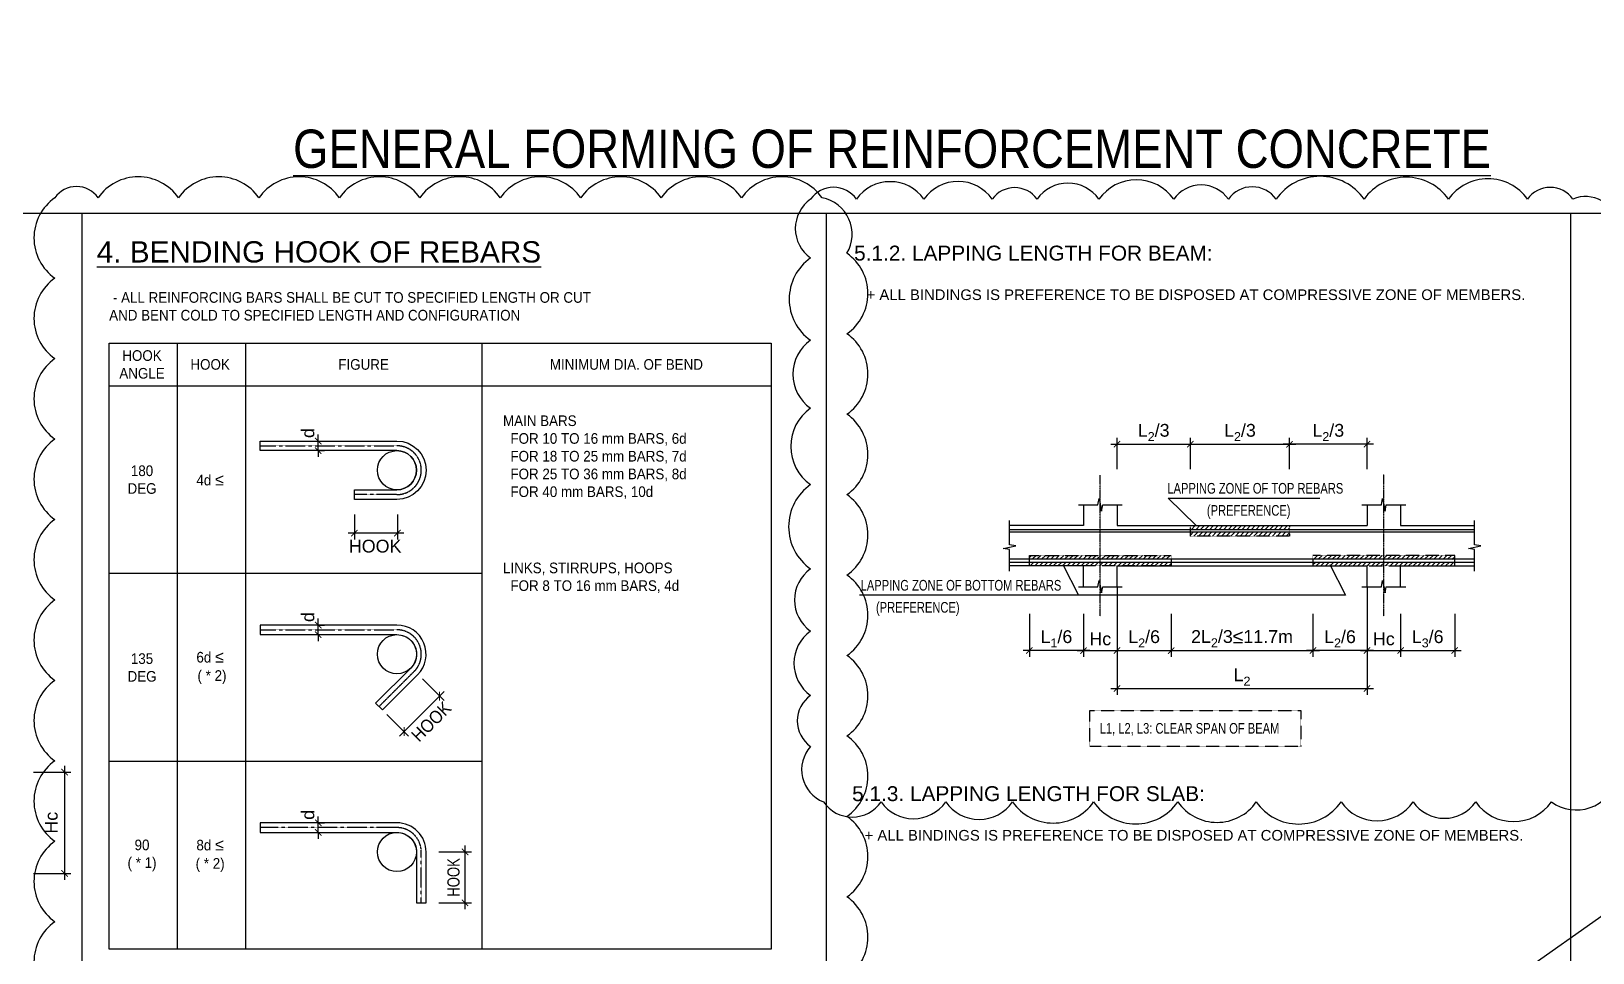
# Model space of a CAD drawing. Header units: millimetres. Extents: x -241424 to 696054, y -125618 to 93710.
# Drawn here: x 30614 to 67297, y -32252 to -10602 of the extents above; entities that cross this region are included whole.
import ezdxf
from ezdxf.enums import TextEntityAlignment as Align

# ---------------------------------------------------------------- set-up
doc = ezdxf.new("R2010")
doc.units = ezdxf.units.MM
doc.header["$LTSCALE"] = 7
doc.header["$PDMODE"] = 3
doc.linetypes.add('CENTER2', pattern=[1.125, 0.75, -0.125, 0.125, -0.125])
doc.linetypes.add('HIDDEN', pattern=[0.375, 0.25, -0.125])
doc.layers.get('0').update_dxf_attribs({"linetype": 'CONTINUOUS'})
doc.layers.get('Defpoints').update_dxf_attribs({"color": 6, "linetype": 'CONTINUOUS'})
for name, color, linetype in [('CDC_01_AXIS', 160, 'CENTER2'), ('CDC_02_DIM', 1, 'CONTINUOUS'), ('CDC_03_BORDER', 3, 'CONTINUOUS'), ('CDC_04_HIDDEN', 8, 'HIDDEN'), ('CDC_05_STEEL', 4, 'CONTINUOUS'), ('CDC_06_TEXT', 2, 'CONTINUOUS'), ('CDC_10_HATCH', 251, 'CONTINUOUS'), ('CDC_11_NOTE', 8, 'CONTINUOUS')]:
    doc.layers.add(name, color=color, linetype=linetype)
doc.layers.add('KCS_Plotter', color=11, linetype='CONTINUOUS', plot=False)
doc.styles.add('ARIAL', font='arial.ttf')
doc.dimstyles.new('DIM1-25', dxfattribs={"dimscale": 1.2, "dimtxt": 250, "dimasz": 125, "dimexe": 125, "dimexo": 0.06, "dimgap": 100, "dimtad": 1, "dimdec": 0, "dimzin": 0, "dimdsep": 46, "dimtxsty": 'ARIAL', "dimblk": 'ARCHTICK', "dimcen": 100, "dimdle": 125, "dimclrd": 256, "dimclre": 1, "dimclrt": 2, "dimadec": 0, "dimazin": 0, "dimtfac": 1, "dimtdec": 0, "dimtix": 1, "dimtmove": 2, "dimatfit": 0, "dimfxl": 1, "dimtolj": 1, "dimtzin": 0, "dimarcsym": 0})
pattern_1 = [(45, (13281.285, 2185872.15), (-54.262588, 54.262588), [])]

# ---------------------------------------------------------------- blocks, each defined once
blk = doc.blocks.new('_ArchTick')
at = {"color": 0, "linetype": 'ByBlock', "const_width": 0.15}
blk.add_lwpolyline([(-0.5, -0.5), (0.5, 0.5)], dxfattribs=at)
blk = doc.blocks.new('*D453')
at = {"layer": 'CDC_02_DIM', "color": 1, "lineweight": -2, "transparency": 16777216}
for p, q in [((56122, -24290), (56122, -25302)), ((57393, -24290), (57393, -25302))]:
    blk.add_line(p, q, dxfattribs=at)
at = {"layer": 'CDC_02_DIM', "lineweight": -2, "transparency": 16777216}
blk.add_line((55972, -25152), (57543, -25152), dxfattribs=at)
at = {"layer": 'Defpoints', "color": 0, "transparency": 16777216}
for p in [(56122, -24290), (57393, -24290), (57393, -25152)]:
    blk.add_point(p, dxfattribs=at)
at = {"layer": 'CDC_02_DIM', "lineweight": -2, "transparency": 16777216, "xscale": 150, "yscale": 150, "zscale": 150, "rotation": 180}
blk.add_blockref('_ArchTick', (56122, -25152), dxfattribs=at)
at = {"layer": 'CDC_02_DIM', "lineweight": -2, "transparency": 16777216, "xscale": 150, "yscale": 150, "zscale": 150}
blk.add_blockref('_ArchTick', (57393, -25152), dxfattribs=at)
at = {"layer": 'CDC_02_DIM', "color": 2, "transparency": 16777216, "insert": (56758, -24877), "char_height": 300, "attachment_point": 5, "style": 'ARIAL'}
blk.add_mtext('\\A1;L{\\H0.7x;\\S^ 2;}/6', dxfattribs=at)
blk = doc.blocks.new('*D454')
at = {"layer": 'CDC_02_DIM', "color": 1, "lineweight": -2, "transparency": 16777216}
for p, q in [((60724, -24290), (60724, -25302)), ((61994, -24290), (61994, -25302))]:
    blk.add_line(p, q, dxfattribs=at)
at = {"layer": 'CDC_02_DIM', "lineweight": -2, "transparency": 16777216}
blk.add_line((62144, -25152), (60574, -25152), dxfattribs=at)
at = {"layer": 'Defpoints', "color": 0, "transparency": 16777216}
for p in [(60724, -24290), (61994, -24290), (60724, -25152)]:
    blk.add_point(p, dxfattribs=at)
at = {"layer": 'CDC_02_DIM', "lineweight": -2, "transparency": 16777216, "xscale": 150, "yscale": 150, "zscale": 150, "rotation": 180}
blk.add_blockref('_ArchTick', (60724, -25152), dxfattribs=at)
at = {"layer": 'CDC_02_DIM', "lineweight": -2, "transparency": 16777216, "xscale": 150, "yscale": 150, "zscale": 150}
blk.add_blockref('_ArchTick', (61994, -25152), dxfattribs=at)
at = {"layer": 'CDC_02_DIM', "color": 2, "transparency": 16777216, "insert": (61359, -24877), "char_height": 300, "attachment_point": 5, "style": 'ARIAL'}
blk.add_mtext('\\A1;L{\\H0.7x;\\S^ 2;}/6', dxfattribs=at)
blk = doc.blocks.new('*D455')
at = {"layer": 'CDC_02_DIM', "color": 1, "lineweight": -2, "transparency": 16777216}
for p, q in [((57393, -24290), (57393, -25302)), ((60724, -24290), (60724, -25302))]:
    blk.add_line(p, q, dxfattribs=at)
at = {"layer": 'CDC_02_DIM', "lineweight": -2, "transparency": 16777216}
blk.add_line((57243, -25152), (60874, -25152), dxfattribs=at)
at = {"layer": 'Defpoints', "color": 0, "transparency": 16777216}
for p in [(57393, -24290), (60724, -24290), (60724, -25152)]:
    blk.add_point(p, dxfattribs=at)
at = {"layer": 'CDC_02_DIM', "lineweight": -2, "transparency": 16777216, "xscale": 150, "yscale": 150, "zscale": 150, "rotation": 180}
blk.add_blockref('_ArchTick', (57393, -25152), dxfattribs=at)
at = {"layer": 'CDC_02_DIM', "lineweight": -2, "transparency": 16777216, "xscale": 150, "yscale": 150, "zscale": 150}
blk.add_blockref('_ArchTick', (60724, -25152), dxfattribs=at)
at = {"layer": 'CDC_02_DIM', "color": 2, "transparency": 16777216, "insert": (59058, -24867), "char_height": 300, "attachment_point": 5, "style": 'ARIAL'}
blk.add_mtext('\\A1;2L{\\H0.7x;\\S^ 2;}/3{\\H1.08333x;≤}11.7m', dxfattribs=at)
blk = doc.blocks.new('*D456')
at = {"layer": 'CDC_02_DIM', "color": 1, "lineweight": -2, "transparency": 16777216}
for p, q in [((54063, -24290), (54063, -25302)), ((55333, -24290), (55333, -25302))]:
    blk.add_line(p, q, dxfattribs=at)
at = {"layer": 'CDC_02_DIM', "lineweight": -2, "transparency": 16777216}
blk.add_line((55483, -25152), (53913, -25152), dxfattribs=at)
at = {"layer": 'Defpoints', "color": 0, "transparency": 16777216}
for p in [(54063, -24290), (55333, -24290), (54063, -25152)]:
    blk.add_point(p, dxfattribs=at)
at = {"layer": 'CDC_02_DIM', "lineweight": -2, "transparency": 16777216, "xscale": 150, "yscale": 150, "zscale": 150, "rotation": 180}
blk.add_blockref('_ArchTick', (54063, -25152), dxfattribs=at)
at = {"layer": 'CDC_02_DIM', "lineweight": -2, "transparency": 16777216, "xscale": 150, "yscale": 150, "zscale": 150}
blk.add_blockref('_ArchTick', (55333, -25152), dxfattribs=at)
at = {"layer": 'CDC_02_DIM', "color": 2, "transparency": 16777216, "insert": (54698, -24877), "char_height": 300, "attachment_point": 5, "style": 'ARIAL'}
blk.add_mtext('\\A1;L{\\H0.7x;\\S^ 1;}/6', dxfattribs=at)
blk = doc.blocks.new('*D457')
at = {"layer": 'CDC_02_DIM', "color": 1, "lineweight": -2, "transparency": 16777216}
for p, q in [((62784, -24290), (62784, -25302)), ((64054, -24290), (64054, -25302))]:
    blk.add_line(p, q, dxfattribs=at)
at = {"layer": 'CDC_02_DIM', "lineweight": -2, "transparency": 16777216}
blk.add_line((62634, -25152), (64204, -25152), dxfattribs=at)
at = {"layer": 'Defpoints', "color": 0, "transparency": 16777216}
for p in [(62784, -24290), (64054, -24290), (64054, -25152)]:
    blk.add_point(p, dxfattribs=at)
at = {"layer": 'CDC_02_DIM', "lineweight": -2, "transparency": 16777216, "xscale": 150, "yscale": 150, "zscale": 150, "rotation": 180}
blk.add_blockref('_ArchTick', (62784, -25152), dxfattribs=at)
at = {"layer": 'CDC_02_DIM', "lineweight": -2, "transparency": 16777216, "xscale": 150, "yscale": 150, "zscale": 150}
blk.add_blockref('_ArchTick', (64054, -25152), dxfattribs=at)
at = {"layer": 'CDC_02_DIM', "color": 2, "transparency": 16777216, "insert": (63419, -24877), "char_height": 300, "attachment_point": 5, "style": 'ARIAL'}
blk.add_mtext('\\A1;L{\\H0.7x;\\S^ 3;}/6', dxfattribs=at)
blk = doc.blocks.new('*D458')
at = {"layer": 'CDC_02_DIM', "color": 1, "lineweight": -2, "transparency": 16777216}
for p, q in [((56122, -20887), (56122, -20155)), ((57844, -20887), (57844, -20155))]:
    blk.add_line(p, q, dxfattribs=at)
at = {"layer": 'CDC_02_DIM', "lineweight": -2, "transparency": 16777216}
blk.add_line((55972, -20305), (57994, -20305), dxfattribs=at)
at = {"layer": 'Defpoints', "color": 0, "transparency": 16777216}
for p in [(57844, -20305), (56122, -20887), (57844, -20887)]:
    blk.add_point(p, dxfattribs=at)
at = {"layer": 'CDC_02_DIM', "lineweight": -2, "transparency": 16777216, "xscale": 150, "yscale": 150, "zscale": 150, "rotation": 180}
blk.add_blockref('_ArchTick', (56122, -20305), dxfattribs=at)
at = {"layer": 'CDC_02_DIM', "lineweight": -2, "transparency": 16777216, "xscale": 150, "yscale": 150, "zscale": 150}
blk.add_blockref('_ArchTick', (57844, -20305), dxfattribs=at)
at = {"layer": 'CDC_02_DIM', "color": 2, "transparency": 16777216, "insert": (56983, -20029), "char_height": 300, "attachment_point": 5, "style": 'ARIAL'}
blk.add_mtext('\\A1;L{\\H0.7x;\\S^ 2;}/3', dxfattribs=at)
blk = doc.blocks.new('*D459')
at = {"layer": 'CDC_02_DIM', "color": 1, "lineweight": -2, "transparency": 16777216}
for p, q in [((60173, -20887), (60173, -20155)), ((61994, -20887), (61994, -20155))]:
    blk.add_line(p, q, dxfattribs=at)
at = {"layer": 'CDC_02_DIM', "lineweight": -2, "transparency": 16777216}
blk.add_line((62144, -20305), (60023, -20305), dxfattribs=at)
at = {"layer": 'Defpoints', "color": 0, "transparency": 16777216}
for p in [(60173, -20305), (60173, -20887), (61994, -20887)]:
    blk.add_point(p, dxfattribs=at)
at = {"layer": 'CDC_02_DIM', "lineweight": -2, "transparency": 16777216, "xscale": 150, "yscale": 150, "zscale": 150, "rotation": 180}
blk.add_blockref('_ArchTick', (60173, -20305), dxfattribs=at)
at = {"layer": 'CDC_02_DIM', "lineweight": -2, "transparency": 16777216, "xscale": 150, "yscale": 150, "zscale": 150}
blk.add_blockref('_ArchTick', (61994, -20305), dxfattribs=at)
at = {"layer": 'CDC_02_DIM', "color": 2, "transparency": 16777216, "insert": (61084, -20029), "char_height": 300, "attachment_point": 5, "style": 'ARIAL'}
blk.add_mtext('\\A1;L{\\H0.7x;\\S^ 2;}/3', dxfattribs=at)
blk = doc.blocks.new('*D460')
at = {"layer": 'CDC_02_DIM', "color": 1, "lineweight": -2, "transparency": 16777216}
for p, q in [((57844, -20887), (57844, -20155)), ((60173, -20887), (60173, -20155))]:
    blk.add_line(p, q, dxfattribs=at)
at = {"layer": 'CDC_02_DIM', "lineweight": -2, "transparency": 16777216}
blk.add_line((57694, -20305), (60323, -20305), dxfattribs=at)
at = {"layer": 'Defpoints', "color": 0, "transparency": 16777216}
for p in [(60173, -20305), (57844, -20887), (60173, -20887)]:
    blk.add_point(p, dxfattribs=at)
at = {"layer": 'CDC_02_DIM', "lineweight": -2, "transparency": 16777216, "xscale": 150, "yscale": 150, "zscale": 150, "rotation": 180}
blk.add_blockref('_ArchTick', (57844, -20305), dxfattribs=at)
at = {"layer": 'CDC_02_DIM', "lineweight": -2, "transparency": 16777216, "xscale": 150, "yscale": 150, "zscale": 150}
blk.add_blockref('_ArchTick', (60173, -20305), dxfattribs=at)
at = {"layer": 'CDC_02_DIM', "color": 2, "transparency": 16777216, "insert": (59009, -20029), "char_height": 300, "attachment_point": 5, "style": 'ARIAL'}
blk.add_mtext('\\A1;L{\\H0.7x;\\S^ 2;}/3', dxfattribs=at)
blk = doc.blocks.new('*D469')
at = {"layer": 'CDC_02_DIM', "color": 1, "lineweight": -2, "transparency": 16777216}
for p, q in [((61994, -24290), (61994, -25302)), ((62784, -24290), (62784, -25302))]:
    blk.add_line(p, q, dxfattribs=at)
at = {"layer": 'CDC_02_DIM', "lineweight": -2, "transparency": 16777216}
blk.add_line((61844, -25152), (62934, -25152), dxfattribs=at)
at = {"layer": 'Defpoints', "color": 0, "transparency": 16777216}
for p in [(61994, -24290), (62784, -24290), (62784, -25152)]:
    blk.add_point(p, dxfattribs=at)
at = {"layer": 'CDC_02_DIM', "lineweight": -2, "transparency": 16777216, "xscale": 150, "yscale": 150, "zscale": 150, "rotation": 180}
blk.add_blockref('_ArchTick', (61994, -25152), dxfattribs=at)
at = {"layer": 'CDC_02_DIM', "lineweight": -2, "transparency": 16777216, "xscale": 150, "yscale": 150, "zscale": 150}
blk.add_blockref('_ArchTick', (62784, -25152), dxfattribs=at)
at = {"layer": 'CDC_02_DIM', "color": 2, "transparency": 16777216, "insert": (62389, -24880), "char_height": 300, "attachment_point": 5, "style": 'ARIAL'}
blk.add_mtext('\\A1;Hc', dxfattribs=at)
blk = doc.blocks.new('*D470')
at = {"layer": 'CDC_02_DIM', "color": 1, "lineweight": -2, "transparency": 16777216}
for p, q in [((55333, -24290), (55333, -25302)), ((56122, -24290), (56122, -25302))]:
    blk.add_line(p, q, dxfattribs=at)
at = {"layer": 'CDC_02_DIM', "lineweight": -2, "transparency": 16777216}
blk.add_line((55183, -25152), (56272, -25152), dxfattribs=at)
at = {"layer": 'Defpoints', "color": 0, "transparency": 16777216}
for p in [(55333, -24290), (56122, -24290), (56122, -25152)]:
    blk.add_point(p, dxfattribs=at)
at = {"layer": 'CDC_02_DIM', "lineweight": -2, "transparency": 16777216, "xscale": 150, "yscale": 150, "zscale": 150, "rotation": 180}
blk.add_blockref('_ArchTick', (55333, -25152), dxfattribs=at)
at = {"layer": 'CDC_02_DIM', "lineweight": -2, "transparency": 16777216, "xscale": 150, "yscale": 150, "zscale": 150}
blk.add_blockref('_ArchTick', (56122, -25152), dxfattribs=at)
at = {"layer": 'CDC_02_DIM', "color": 2, "transparency": 16777216, "insert": (55728, -24880), "char_height": 300, "attachment_point": 5, "style": 'ARIAL'}
blk.add_mtext('\\A1;Hc', dxfattribs=at)
blk = doc.blocks.new('*D506')
at = {"layer": 'CDC_02_DIM', "lineweight": -2, "transparency": 16777216}
blk.add_line((31398, -27857), (31398, -30538), dxfattribs=at)
at = {"layer": 'CDC_02_DIM', "color": 1, "lineweight": -2, "transparency": 16777216}
for p, q in [((30670, -28007), (31548, -28007)), ((30670, -30388), (31548, -30388))]:
    blk.add_line(p, q, dxfattribs=at)
at = {"layer": 'Defpoints', "color": 0, "transparency": 16777216}
for p in [(30670, -28007), (30670, -30388), (31398, -30388)]:
    blk.add_point(p, dxfattribs=at)
at = {"layer": 'CDC_02_DIM', "lineweight": -2, "transparency": 16777216, "xscale": 150, "yscale": 150, "zscale": 150}
for p, rotation in [((31398, -28007), 90), ((31398, -30388), 270)]:
    blk.add_blockref('_ArchTick', p, dxfattribs=dict(at, rotation=rotation))
at = {"layer": 'CDC_02_DIM', "color": 2, "transparency": 16777216, "insert": (31086, -29197), "char_height": 300, "attachment_point": 5, "rotation": 90, "style": 'ARIAL'}
blk.add_mtext('\\A1;Hc', dxfattribs=at)
blk = doc.blocks.new('*D722')
at = {"layer": 'CDC_02_DIM', "color": 1, "lineweight": -2, "transparency": 16777216}
for p, q in [((56122, -23652), (56122, -26194)), ((61994, -23652), (61994, -26194))]:
    blk.add_line(p, q, dxfattribs=at)
at = {"layer": 'CDC_02_DIM', "lineweight": -2, "transparency": 16777216}
blk.add_line((55972, -26044), (62144, -26044), dxfattribs=at)
at = {"layer": 'Defpoints', "color": 0, "transparency": 16777216}
for p in [(56122, -23652), (61994, -23652), (61994, -26044)]:
    blk.add_point(p, dxfattribs=at)
at = {"layer": 'CDC_02_DIM', "lineweight": -2, "transparency": 16777216, "xscale": 150, "yscale": 150, "zscale": 150, "rotation": 180}
blk.add_blockref('_ArchTick', (56122, -26044), dxfattribs=at)
at = {"layer": 'CDC_02_DIM', "lineweight": -2, "transparency": 16777216, "xscale": 150, "yscale": 150, "zscale": 150}
blk.add_blockref('_ArchTick', (61994, -26044), dxfattribs=at)
at = {"layer": 'CDC_02_DIM', "color": 2, "transparency": 16777216, "insert": (59058, -25774), "char_height": 300, "attachment_point": 5, "style": 'ARIAL'}
blk.add_mtext('\\A1;L{\\H0.7x;\\S^ 2;}', dxfattribs=at)
blk = doc.blocks.new('*D806')
at = {"layer": 'CDC_02_DIM', "color": 1, "lineweight": -2, "transparency": 16777216}
for p, q in [((38206, -21952), (38206, -22544)), ((39217, -21952), (39217, -22544))]:
    blk.add_line(p, q, dxfattribs=at)
at = {"layer": 'CDC_02_DIM', "lineweight": -2, "transparency": 16777216}
blk.add_line((39367, -22394), (38056, -22394), dxfattribs=at)
at = {"layer": 'Defpoints', "color": 0, "transparency": 16777216}
for p in [(38206, -21952), (39217, -21952), (38206, -22394)]:
    blk.add_point(p, dxfattribs=at)
at = {"layer": 'CDC_02_DIM', "lineweight": -2, "transparency": 16777216, "xscale": 150, "yscale": 150, "zscale": 150, "rotation": 180}
blk.add_blockref('_ArchTick', (38206, -22394), dxfattribs=at)
at = {"layer": 'CDC_02_DIM', "lineweight": -2, "transparency": 16777216, "xscale": 150, "yscale": 150, "zscale": 150}
blk.add_blockref('_ArchTick', (39217, -22394), dxfattribs=at)
at = {"layer": 'CDC_02_DIM', "color": 2, "transparency": 16777216, "insert": (38693, -22701), "char_height": 300, "attachment_point": 5, "style": 'ARIAL'}
blk.add_mtext('\\A1;HOOK', dxfattribs=at)
blk = doc.blocks.new('*D807')
at = {"layer": 'CDC_02_DIM', "lineweight": -2, "transparency": 16777216}
for p, q in [((37357, -20230), (37357, -20080)), ((37357, -20455), (37357, -20230)), ((37357, -20455), (37357, -20605))]:
    blk.add_line(p, q, dxfattribs=at)
at = {"layer": 'CDC_02_DIM', "color": 1, "lineweight": -2, "transparency": 16777216}
for p, q in [((37344, -20230), (37507, -20230)), ((37344, -20455), (37507, -20455))]:
    blk.add_line(p, q, dxfattribs=at)
at = {"layer": 'Defpoints', "color": 0, "transparency": 16777216}
for p in [(37343, -20230), (37343, -20455), (37357, -20230)]:
    blk.add_point(p, dxfattribs=at)
at = {"layer": 'CDC_02_DIM', "lineweight": -2, "transparency": 16777216, "xscale": 150, "yscale": 150, "zscale": 150}
for p, rotation in [((37357, -20230), 270), ((37357, -20455), 90)]:
    blk.add_blockref('_ArchTick', p, dxfattribs=dict(at, rotation=rotation))
at = {"layer": 'CDC_02_DIM', "color": 2, "transparency": 16777216, "insert": (37115, -20043), "char_height": 300, "attachment_point": 5, "rotation": 90, "style": 'ARIAL'}
blk.add_mtext('\\A1;d', dxfattribs=at)
blk = doc.blocks.new('*D808')
at = {"layer": 'CDC_02_DIM', "color": 1, "lineweight": -2, "transparency": 16777216}
for p, q in [((39802, -25818), (40313, -26329)), ((38967, -26652), (39478, -27163))]:
    blk.add_line(p, q, dxfattribs=at)
at = {"layer": 'CDC_02_DIM', "lineweight": -2, "transparency": 16777216}
blk.add_line((40313, -26116), (39266, -27163), dxfattribs=at)
at = {"layer": 'Defpoints', "color": 0, "transparency": 16777216}
for p in [(39802, -25817), (38967, -26652), (39372, -27057)]:
    blk.add_point(p, dxfattribs=at)
at = {"layer": 'CDC_02_DIM', "lineweight": -2, "transparency": 16777216, "xscale": 150, "yscale": 150, "zscale": 150}
for p, rotation in [((40206, -26222), 45.00000001341262), ((39372, -27057), 225.0000000134126)]:
    blk.add_blockref('_ArchTick', p, dxfattribs=dict(at, rotation=rotation))
at = {"layer": 'CDC_02_DIM', "color": 2, "transparency": 16777216, "insert": (40013, -26824), "char_height": 300, "attachment_point": 5, "rotation": 45, "style": 'ARIAL'}
blk.add_mtext('\\A1;{\\W0.9;HOOK}', dxfattribs=at)
blk = doc.blocks.new('*D809')
at = {"layer": 'CDC_02_DIM', "color": 1, "lineweight": -2, "transparency": 16777216}
for p, q in [((37344, -24553), (37507, -24553)), ((37344, -24778), (37507, -24778))]:
    blk.add_line(p, q, dxfattribs=at)
at = {"layer": 'CDC_02_DIM', "lineweight": -2, "transparency": 16777216}
for p, q in [((37357, -24553), (37357, -24403)), ((37357, -24778), (37357, -24553)), ((37357, -24778), (37357, -24928))]:
    blk.add_line(p, q, dxfattribs=at)
at = {"layer": 'Defpoints', "color": 0, "transparency": 16777216}
for p in [(37343, -24553), (37357, -24553), (37343, -24778)]:
    blk.add_point(p, dxfattribs=at)
at = {"layer": 'CDC_02_DIM', "lineweight": -2, "transparency": 16777216, "xscale": 150, "yscale": 150, "zscale": 150}
for p, rotation in [((37357, -24553), 270), ((37357, -24778), 90)]:
    blk.add_blockref('_ArchTick', p, dxfattribs=dict(at, rotation=rotation))
at = {"layer": 'CDC_02_DIM', "color": 2, "transparency": 16777216, "insert": (37115, -24366), "char_height": 300, "attachment_point": 5, "rotation": 90, "style": 'ARIAL'}
blk.add_mtext('\\A1;d', dxfattribs=at)
blk = doc.blocks.new('*D810')
at = {"layer": 'CDC_02_DIM', "color": 1, "lineweight": -2, "transparency": 16777216}
for p, q in [((40188, -29884), (40954, -29884)), ((40188, -31080), (40954, -31080))]:
    blk.add_line(p, q, dxfattribs=at)
at = {"layer": 'CDC_02_DIM', "lineweight": -2, "transparency": 16777216}
blk.add_line((40804, -29734), (40804, -31230), dxfattribs=at)
at = {"layer": 'Defpoints', "color": 0, "transparency": 16777216}
for p in [(40188, -29884), (40188, -31080), (40804, -31080)]:
    blk.add_point(p, dxfattribs=at)
at = {"layer": 'CDC_02_DIM', "lineweight": -2, "transparency": 16777216, "xscale": 150, "yscale": 150, "zscale": 150}
for p, rotation in [((40804, -29884), 90), ((40804, -31080), 270)]:
    blk.add_blockref('_ArchTick', p, dxfattribs=dict(at, rotation=rotation))
at = {"layer": 'CDC_02_DIM', "color": 2, "transparency": 16777216, "insert": (40535, -30482), "char_height": 300, "attachment_point": 5, "rotation": 90, "style": 'ARIAL'}
blk.add_mtext('\\A1;{\\fArabic Transparent|b0|i0|c0|p34;\\H0.95833x;\\W0.8;HOOK}', dxfattribs=at)
blk = doc.blocks.new('*D811')
at = {"layer": 'CDC_02_DIM', "color": 1, "lineweight": -2, "transparency": 16777216}
for p, q in [((37344, -29199), (37507, -29199)), ((37344, -29424), (37507, -29424))]:
    blk.add_line(p, q, dxfattribs=at)
at = {"layer": 'CDC_02_DIM', "lineweight": -2, "transparency": 16777216}
for p, q in [((37357, -29199), (37357, -29049)), ((37357, -29424), (37357, -29199)), ((37357, -29424), (37357, -29574))]:
    blk.add_line(p, q, dxfattribs=at)
at = {"layer": 'Defpoints', "color": 0, "transparency": 16777216}
for p in [(37343, -29199), (37357, -29199), (37343, -29424)]:
    blk.add_point(p, dxfattribs=at)
at = {"layer": 'CDC_02_DIM', "lineweight": -2, "transparency": 16777216, "xscale": 150, "yscale": 150, "zscale": 150}
for p, rotation in [((37357, -29199), 270), ((37357, -29424), 90)]:
    blk.add_blockref('_ArchTick', p, dxfattribs=dict(at, rotation=rotation))
at = {"layer": 'CDC_02_DIM', "color": 2, "transparency": 16777216, "insert": (37115, -29012), "char_height": 300, "attachment_point": 5, "rotation": 90, "style": 'ARIAL'}
blk.add_mtext('\\A1;d', dxfattribs=at)

msp = doc.modelspace()

# ---------------------------------------------------------------- hatches: boundary and pattern name
at = {"layer": 'CDC_10_HATCH'}
h = msp.add_hatch(dxfattribs=at)
h.set_pattern_fill('ANSI31', color=256, scale=24.169728, style=0)
h.set_pattern_definition(pattern_1)
h.paths.add_polyline_path([(60173.5, -22218), (57844.1, -22218), (57844.1, -22306.1), (60173.5, -22306.1)])
h.paths.add_polyline_path([(60173.5, -22374.4), (57844.1, -22374.4), (57844.1, -22464.7), (60173.5, -22464.7)])
h = msp.add_hatch(dxfattribs=at)
h.set_pattern_fill('ANSI31', color=256, scale=24.169728, style=0)
h.set_pattern_definition(pattern_1)
h.paths.add_polyline_path([(55727.9, -22915.6), (54062.6, -22915.6), (54062.6, -23005.9), (55727.9, -23005.9)])
h.paths.add_polyline_path([(57393.2, -22915.6), (55727.9, -22915.6), (55727.9, -23005.9), (57393.2, -23005.9)])
h.paths.add_polyline_path([(55727.9, -23074.2), (54062.6, -23074.2), (54062.6, -23162.3), (55727.9, -23162.3)])
h.paths.add_polyline_path([(57393.2, -23074.2), (55727.9, -23074.2), (55727.9, -23162.3), (57393.2, -23162.3)])
h = msp.add_hatch(dxfattribs=at)
h.set_pattern_fill('ANSI31', color=256, scale=24.169728, style=0)
h.set_pattern_definition([(45, (13380.64, 2185872.15), (-54.262588, 54.262588), [])])
h.paths.add_polyline_path([(62389, -22915.6), (64054.3, -22915.6), (64054.3, -23005.9), (62389, -23005.9)])
h.paths.add_polyline_path([(60723.7, -22915.6), (62389, -22915.6), (62389, -23005.9), (60723.7, -23005.9)])
h.paths.add_polyline_path([(62389, -23074.2), (64054.3, -23074.2), (64054.3, -23162.3), (62389, -23162.3)])
h.paths.add_polyline_path([(60723.7, -23074.2), (62389, -23074.2), (62389, -23162.3), (60723.7, -23162.3)])

# ---------------------------------------------------------------- linework, layer by layer
at = {"layer": 'CDC_01_AXIS', "ltscale": 1.25}
for p, q in [((55727.9, -24347), (55727.9, -21033.4)), ((62389, -24347), (62389, -21007.4))]:
    msp.add_line(p, q, dxfattribs=at)
at = {"layer": 'CDC_01_AXIS', "ltscale": 0.5}
for p, q in [((39205.5, -29311.6), (35990.2, -29311.6)), ((39778, -31079.6), (39778, -29884))]:
    msp.add_line(p, q, dxfattribs=at)
for points in [[(35990.2, -20342.4), (39205.5, -20342.4, -1), (39205.5, -21487.3), (38206.3, -21487.3)], [(35990.2, -24665.5), (39205.5, -24665.5, -0.6681786), (39610.3, -25642.8), (38784, -26469.1)]]:
    msp.add_lwpolyline(points, format="xyb", dxfattribs=at)
msp.add_arc((39205.5, -29884), 572.5, 0, 90, dxfattribs=at)
at = {"layer": 'CDC_02_DIM'}
for points in [[(55212.5, -21728.5), (55670.8, -21728.5), (55699.5, -21580.9), (55756.4, -21876.2), (55785, -21728.5), (56243.3, -21728.5)], [(61873.6, -21728.5), (62331.9, -21728.5), (62360.6, -21580.9), (62417.5, -21876.2), (62446.1, -21728.5), (62904.4, -21728.5)], [(53594.7, -23283.2), (53594.7, -22780.3), (53447.1, -22751.7), (53742.4, -22694.8), (53594.7, -22666.1), (53594.7, -22097.1)], [(64522.2, -23283.2), (64522.2, -22780.3), (64374.6, -22751.7), (64669.8, -22694.8), (64522.2, -22666.1), (64522.2, -22097.1)], [(55212.5, -23651.8), (55670.8, -23651.8), (55699.5, -23504.1), (55756.4, -23799.4), (55785, -23651.8), (56243.3, -23651.8)], [(61873.6, -23651.8), (62331.9, -23651.8), (62360.6, -23504.1), (62417.5, -23799.4), (62446.1, -23651.8), (62904.4, -23651.8)]]:
    msp.add_lwpolyline(points, dxfattribs=at)
at = {"layer": 'CDC_03_BORDER'}
for p, q in [((85714, -14884.7), (14326, -14884.7)), ((31811.7, -68637.3), (31811.7, -14884.7)), ((49297.3, -68637.3), (49297.3, -14884.7)), ((66783, -68637.3), (66783, -14884.7)), ((34045.7, -17931.8), (34045.7, -32171.1)), ((35645.7, -17931.8), (35645.7, -32171.1)), ((41196.7, -17931.8), (41196.7, -32171.1)), ((32445.7, -18931.8), (47995, -18931.8)), ((55333.3, -21728.5), (55333.3, -22218)), ((56122.5, -21728.5), (56122.5, -22218)), ((61994.4, -21728.5), (61994.4, -22218)), ((62783.6, -21728.5), (62783.6, -22218)), ((55333.3, -22218), (53594.7, -22218)), ((56122.5, -22218), (61994.4, -22218)), ((62783.6, -22218), (64522.2, -22218)), ((41196.7, -23344.9), (32445.7, -23344.9)), ((55333.3, -23162.3), (53594.7, -23162.3)), ((55333.3, -23651.8), (55333.3, -23162.3)), ((56122.5, -23651.8), (56122.5, -23162.3)), ((56122.5, -23162.3), (61994.4, -23162.3)), ((61994.4, -23651.8), (61994.4, -23162.3)), ((62783.6, -23651.8), (62783.6, -23162.3)), ((62783.6, -23162.3), (64522.2, -23162.3)), ((41196.7, -27758), (32445.7, -27758))]:
    msp.add_line(p, q, dxfattribs=at)
msp.add_lwpolyline([(32445.7, -17931.8), (47995, -17931.8), (47995, -32171.1), (32445.7, -32171.1)], close=True, dxfattribs=at)
at = {"layer": 'CDC_04_HIDDEN'}
for points in [[(57844.1, -22218), (60173.5, -22218), (60173.5, -22464.7), (57844.1, -22464.7)], [(54062.6, -22915.6), (57393.2, -22915.6), (57393.2, -23162.3), (54062.6, -23162.3)], [(64054.3, -22915.6), (60723.7, -22915.6), (60723.7, -23162.3), (64054.3, -23162.3)], [(55483.2, -26560.6), (60442.7, -26560.6), (60442.7, -27409.9), (55483.2, -27409.9)]]:
    msp.add_lwpolyline(points, close=True, dxfattribs=at)
at = {"layer": 'CDC_05_STEEL'}
for points in [[(39205.5, -21374.9, 1), (39205.5, -20454.8), (35990.2, -20454.8), (35990.2, -20229.9), (39205.5, -20229.9, -1), (39205.5, -21599.8), (38206.3, -21599.8), (38206.3, -21374.9)], [(39205.5, -24553.1), (35990.2, -24553.1), (35990.2, -24778), (39205.5, -24778, -0.4142136), (39665.5, -25238, -0.1989124), (39530.8, -25563.3), (38704.5, -26389.6), (38863.5, -26548.6), (39689.8, -25722.3, 0.6681786)], [(39205.5, -29199.1), (35990.2, -29199.1), (35990.2, -29424), (39205.5, -29424, -0.4142136), (39665.5, -29884), (39665.5, -31079.6), (39890.4, -31079.6), (39890.4, -29884, 0.4142136)]]:
    msp.add_lwpolyline(points, format="xyb", close=True, dxfattribs=at)
for points in [[(53594.7, -22306.1), (64522.2, -22306.1)], [(64522.2, -22374.4), (53594.7, -22374.4)], [(64522.2, -23005.9), (53594.7, -23005.9)], [(53594.7, -23074.2), (64522.2, -23074.2)]]:
    msp.add_lwpolyline(points, dxfattribs=at)
for centre in [(39205.5, -20914.9), (39205.5, -25238), (39205.5, -29884)]:
    msp.add_circle(centre, 460, dxfattribs=at)
at = {"layer": 'CDC_11_NOTE'}
for points in [[(57976.6, -22218), (57319.1, -21569.6), (60882.1, -21569.6)], [(54845.2, -23129.9), (55214.9, -23847.7), (50072, -23847.7)], [(61118.1, -23129.9), (61487.8, -23847.7), (50072, -23847.7)]]:
    msp.add_lwpolyline(points, dxfattribs=at)
at = {"layer": 'Defpoints'}
for points in [[(49776.7, -32827.7, 0.5205671), (49776.7, -30938, 0.5205671), (49776.7, -29048.2, 0.5205671), (49776.7, -27158.5, 0.5205671), (49776.7, -25268.7, 0.5205671), (49776.7, -23379, 0.5205671), (49776.7, -21489.2, 0.5205671), (49776.7, -19599.5, 0.5205671), (49776.7, -17709.7, 0.5205671), (49776.7, -15820, 0.5205671), (49192.1, -14514.9, 0.5205671), (47302.3, -14514.9, 0.5205671), (45412.6, -14514.9, 0.5205671), (43522.8, -14514.9, 0.5205671), (41633.1, -14514.9, 0.5205671), (39743.3, -14514.9, 0.5205671), (37853.6, -14514.9, 0.5205671), (35963.8, -14514.9, 0.5205671), (34074.1, -14514.9, 0.5205671), (32184.3, -14514.9, 0.5205671), (31169.9, -14514.9, 0.5205671), (31169.9, -16404.6, 0.5205671), (31169.9, -18294.4, 0.5205671), (31169.9, -20184.1, 0.5205671), (31169.9, -22073.9, 0.5205671), (31169.9, -23963.6, 0.5205671), (31169.9, -25853.4, 0.5205671), (31169.9, -27743.1, 0.5205671), (31169.9, -29632.9, 0.5205671), (31169.9, -31522.6, 0.5205671), (31169.9, -33412.4, 0.5205671)], [(67863.9, -15167.2, 0.5205671), (66832.6, -14549, 0.5205671), (65763.5, -14549, 0.5205671), (63909.3, -14549, 0.5205671), (61925.4, -14549, 0.5205671), (59858, -14549, 0.5205671), (58738, -14549, 0.5205671), (57454.3, -14549, 0.5205671), (55697.7, -14549, 0.5205671), (54241.4, -14549, 0.5205671), (53191.1, -14549, 0.5205671), (51583.5, -14549, 0.5205671), (50000.2, -14549, 0.5205671), (48922.8, -14549, 0.5205671), (48922.8, -15928.9, 0.5205671), (48922.8, -17862.4, 0.5205671), (48922.8, -19459.4, 0.5205671), (48922.8, -21253.2, 0.5205671), (48922.8, -23234.2, 0.5205671), (48922.8, -24695.1, 0.5205671), (48922.8, -26204.2, 0.5205671), (48922.8, -27404, 0.5205671), (49222.7, -28709.4, 0.5205671), (50579.5, -28709.4, 0.5205671), (52096.1, -28709.4, 0.5205671), (53668.9, -28709.4, 0.5205671), (55569.7, -28709.4, 0.5205671), (57549.4, -28709.4, 0.5205671), (59392.9, -28709.4, 0.5205671), (61383.2, -28709.4, 0.5205671), (63076.5, -28709.4, 0.5205671), (64549.5, -28709.4, 0.5205671), (66325.1, -28709.4, 0.5205671), (67863.9, -28175.6, 0.5205671)]]:
    msp.add_lwpolyline(points, format="xyb", dxfattribs=at)
at = {"layer": 'KCS_Plotter'}
msp.add_line((12826, -70002.5), (96926, -10602.5), dxfattribs=at)

# ---------------------------------------------------------------- texts
at = {"layer": 'CDC_06_TEXT', "style": 'ARIAL', "width": 0.85}
msp.add_text('%%uGENERAL FORMING OF REINFORCEMENT CONCRETE', height=900, dxfattribs=at).set_placement((50835.9, -13813.7), align=Align.CENTER)
at = {"layer": 'CDC_06_TEXT', "style": 'ARIAL'}
msp.add_text('%%U4. BENDING HOOK OF REBARS', height=500, dxfattribs=at).set_placement((32152.9, -16035.8))
at = {"layer": 'CDC_06_TEXT', "color": 4, "style": 'ARIAL'}
for s, p in [('5.1.2. LAPPING LENGTH FOR BEAM:', (49945, -15814.8)), ('5.1.3. LAPPING LENGTH FOR SLAB:', (49898.5, -28514))]:
    msp.add_text(s, height=350, dxfattribs=at).set_placement(p, align=Align.MIDDLE_LEFT)
at = {"layer": 'CDC_06_TEXT', "style": 'ARIAL', "width": 0.75}
for s, p in [('LAPPING ZONE OF TOP REBARS', (57303.7, -21465.3)), ('(PREFERENCE)', (58232.5, -21983.6)), ('LAPPING ZONE OF BOTTOM REBARS', (50098.5, -23743.4)), ('(PREFERENCE)', (50458.4, -24261.7))]:
    msp.add_text(s, height=250, dxfattribs=at).set_placement(p)
msp.add_text('L1, L2, L3: CLEAR SPAN OF BEAM', height=250, dxfattribs=at).set_placement((55713.9, -26979.4), align=Align.MIDDLE_LEFT)
at = {"layer": 'CDC_06_TEXT', "char_height": 250, "style": 'ARIAL'}
for s, insert, width, attachment_point in [('{\\W0.9; - ALL REINFORCING BARS SHALL BE CUT TO SPECIFIED LENGTH OR CUT AND BENT COLD TO SPECIFIED LENGTH AND CONFIGURATION}', (32445.7, -16731.8), 11515.629, 1), ('\\A1;+ ALL BINDINGS IS PREFERENCE TO BE DISPOSED AT COMPRESSIVE ZONE OF MEMBERS.', (50237.8, -16667.6), 16292.555, 1), ('{\\W0.9;HOOK ANGLE}', (33217, -18431.8), 1550.017, 5), ('{\\W0.9;HOOK }', (34817, -18431.8), 1550.017, 5), ('{\\W0.9;FIGURE }', (38421.2, -18431.8), 1550.017, 5), ('{\\W0.9;MINIMUM DIA. OF BEND }', (44595.9, -18431.8), 6281.339, 5), ('{\\W0.9;MAIN BARS\\P  FOR 10 TO 16 mm BARS, 6d\\P  FOR 18 TO 25 mm BARS, 7d\\P  FOR 25 TO 36 mm BARS, 8d\\P  FOR 40 mm BARS, 10d}', (41696.7, -19627.8), 5958.544, 1), ('{\\W0.9;180 DEG}', (33217, -21138.4), 1123.074, 5), ('{\\W0.9;4d \\H1.08333x;\\W1;≤}', (34817, -21138.4), 1123.074, 5), ('{\\W0.9;LINKS, STIRRUPS, HOOPS\\P  FOR 8 TO 16 mm BARS, 4d  }', (41696.7, -23085.4), 5958.544, 1), ('{\\W0.9;135 DEG}', (33217, -25551.4), 1123.074, 5), ('{\\W0.9;6d \\H1.08333x;\\W1;≤\\fMS Shell Dlg 2|b0|i0|c0|p0;\\H0.65385x;\\P\\fArial|b0|i0|c0|p34;\\H1.41176x;\\W0.9; ( * 2)}', (34817, -25551.4), 1123.074, 5), ('{\\W0.9;90 \\P( * 1)}', (33217, -29964.5), 1123.074, 5), ('{\\W0.9;8d \\H1.08333x;\\W1;≤\\H0.92308x;\\W0.9;\\P( * 2)}', (34817, -29964.5), 1123.074, 5), ('\\A1;+ ALL BINDINGS IS PREFERENCE TO BE DISPOSED AT COMPRESSIVE ZONE OF MEMBERS.', (50191.3, -29366.9), 15963.448, 1)]:
    msp.add_mtext(s, dxfattribs=dict(at, insert=insert, width=width, attachment_point=attachment_point))

# ---------------------------------------------------------------- dimensions: what is measured, and where the dimension line sits
at = {"layer": 'CDC_02_DIM'}
for base, p1, p2, angle, text, picture, middle in [((37357.1, -20229.9), (37343.4, -20454.8), (37343.4, -20229.9), 90, 'd', '*D807', (37115.5, -20043)), ((37357.1, -24553.1), (37343.4, -24778), (37343.4, -24553.1), 90, 'd', '*D809', (37115.5, -24366.1)), ((39372, -27057), (39801.5, -25817.5), (38967, -26652), 45, '{\\W0.9;HOOK}', '*D808', (40013.3, -26824.1)), ((31397.6, -30387.7), (30669.8, -28007), (30669.8, -30387.7), 90, 'Hc', '*D506', (31086.3, -29197.3)), ((37357.1, -29199.1), (37343.4, -29424), (37343.4, -29199.1), 90, 'd', '*D811', (37115.5, -29012.2))]:
    dim = msp.add_linear_dim(base=base, p1=p1, p2=p2, angle=angle, text=text, dimstyle='DIM1-25', override={"dimtxsty": 'ARIAL'}, dxfattribs=at)
    dim.commit()
    dim.dimension.update_dxf_attribs({"geometry": picture, "text_midpoint": middle, "dimtype": 160})
for base, p1, p2, text, picture, middle in [((57844.1, -20304.6), (56122.5, -20886.8), (57844.1, -20886.8), 'L{\\H0.7x;\\S^ 2;}/3', '*D458', (56983.3, -20029.4)), ((60173.5, -20304.6), (57844.1, -20886.8), (60173.5, -20886.8), 'L{\\H0.7x;\\S^ 2;}/3', '*D460', (59008.8, -20029.4)), ((61994.4, -26043.6), (56122.5, -23651.8), (61994.4, -23651.8), 'L{\\H0.7x;\\S^ 2;}', '*D722', (59058.5, -25773.6)), ((56122.5, -25152.1), (55333.3, -24289.6), (56122.5, -24289.6), 'Hc', '*D470', (55727.9, -24879.6)), ((57393.2, -25152.1), (56122.5, -24289.6), (57393.2, -24289.6), 'L{\\H0.7x;\\S^ 2;}/6', '*D453', (56757.8, -24877)), ((60723.7, -25152.1), (57393.2, -24289.6), (60723.7, -24289.6), '2L{\\H0.7x;\\S^ 2;}/3{\\H1.08333x;≤}11.7m', '*D455', (59058.5, -24866.9)), ((62783.6, -25152.1), (61994.4, -24289.6), (62783.6, -24289.6), 'Hc', '*D469', (62389, -24879.6)), ((64054.3, -25152.1), (62783.6, -24289.6), (64054.3, -24289.6), 'L{\\H0.7x;\\S^ 3;}/6', '*D457', (63418.9, -24877))]:
    dim = msp.add_linear_dim(base=base, p1=p1, p2=p2, text=text, dimstyle='DIM1-25', override={"dimtxsty": 'ARIAL'}, dxfattribs=at)
    dim.commit()
    dim.dimension.update_dxf_attribs({"geometry": picture, "text_midpoint": middle})
for base, p1, p2, angle, text, picture, middle in [((60173.5, -20304.6), (61994.4, -20886.8), (60173.5, -20886.8), 180, 'L{\\H0.7x;\\S^ 2;}/3', '*D459', (61083.9, -20029.4)), ((54062.6, -25152.1), (55333.3, -24289.6), (54062.6, -24289.6), 180, 'L{\\H0.7x;\\S^ 1;}/6', '*D456', (54698, -24877)), ((60723.7, -25152.1), (61994.4, -24289.6), (60723.7, -24289.6), 180, 'L{\\H0.7x;\\S^ 2;}/6', '*D454', (61359.1, -24877)), ((40803.7, -31079.6), (40188, -29884), (40188, -31079.6), 90, '{\\fArabic Transparent|b0|i0|c0|p34;\\H0.95833x;\\W0.8;HOOK}', '*D810', (40534.9, -30481.8))]:
    dim = msp.add_linear_dim(base=base, p1=p1, p2=p2, angle=angle, text=text, dimstyle='DIM1-25', override={"dimtxsty": 'ARIAL'}, dxfattribs=at)
    dim.commit()
    dim.dimension.update_dxf_attribs({"geometry": picture, "text_midpoint": middle})
dim = msp.add_linear_dim(base=(38206.3, -22394.1), p1=(39217.2, -21952.3), p2=(38206.3, -21952.3), text='HOOK', dimstyle='DIM1-25', override={"dimtxsty": 'ARIAL'}, dxfattribs=at)
dim.commit()
dim.dimension.update_dxf_attribs({"geometry": '*D806', "text_midpoint": (38693.4, -22701.3), "dimtype": 160})

doc.saveas('drawing.dxf')
